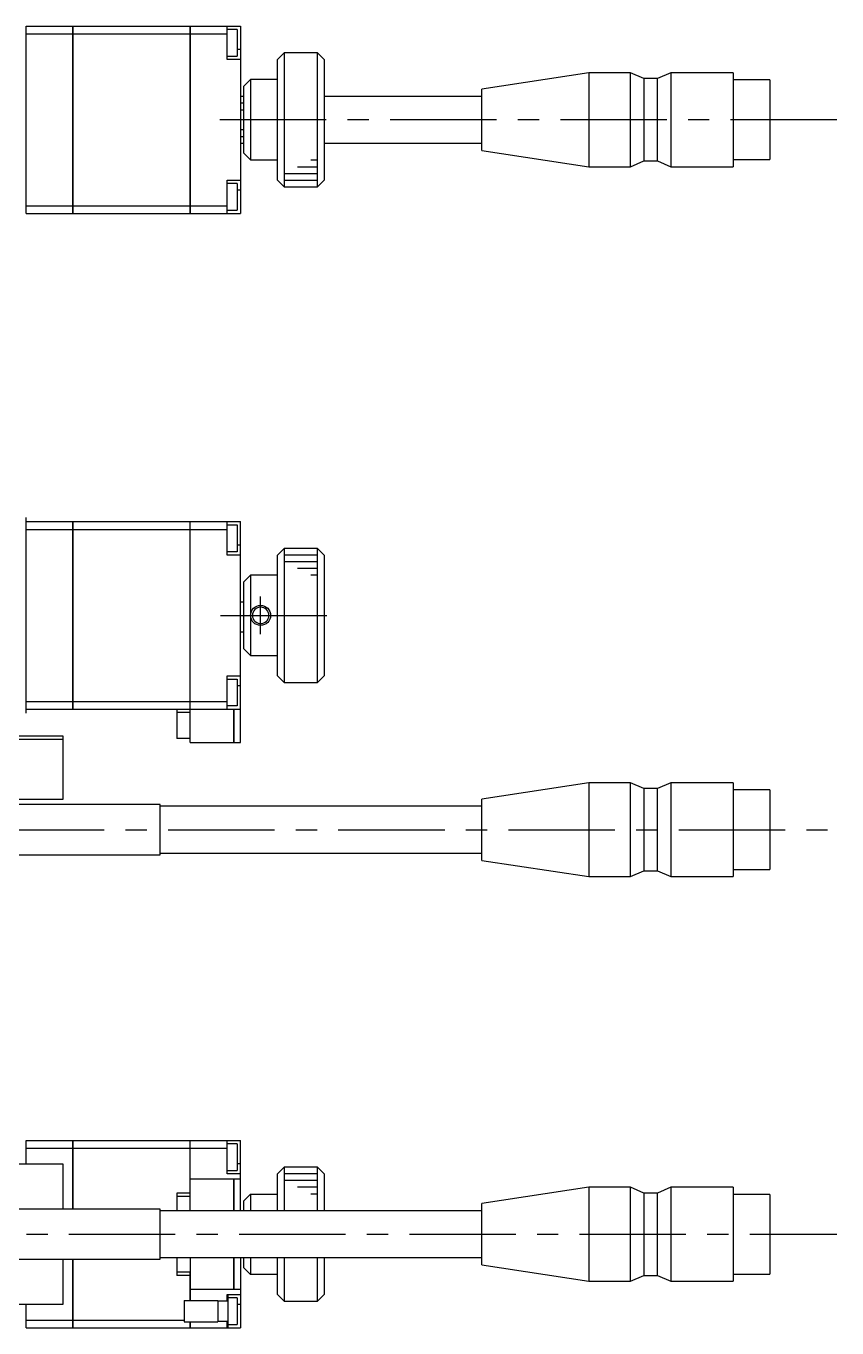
# Model space of a CAD drawing. Extents: x -1 to 606, y -8 to 204.
# Drawn here: x 177 to 298, y 10 to 204.4 of the extents above; entities that cross this region are included whole.
import ezdxf

# ---------------------------------------------------------------- set-up
doc = ezdxf.new("R2010")
doc.units = 0
doc.header["$LTSCALE"] = 0.5
doc.linetypes.add('CENTER', pattern=[50.8, 31.75, -6.35, 6.35, -6.35])
for name, color, linetype in [('MSM_CENTER', 1, 'CENTER'), ('MSM_CONTINUOUS', 7, 'CONTINUOUS'), ('MSM_NARROW', 5, 'CONTINUOUS')]:
    doc.layers.add(name, color=color, linetype=linetype)

msp = doc.modelspace()

# ---------------------------------------------------------------- linework, layer by layer
at = {"layer": 'MSM_CENTER'}
for p, q in [((298, 190.39), (205, 190.39)), ((212, 113.59), (212, 119.19)), ((206, 116.39), (224, 116.39)), ((147.39, 84.39), (296.75, 84.39)), ((158, 24), (298, 24))]:
    msp.add_line(p, q, dxfattribs=at)
at = {"layer": 'MSM_CONTINUOUS'}
for p, q in [((177, 176.39), (177, 204.39)), ((177, 204.39), (183.99, 204.39)), ((183.99, 176.39), (183.99, 204.39)), ((184, 204.38), (183.99, 204.38)), ((184, 204.39), (201.49, 204.39)), ((184, 204.39), (184, 176.39)), ((201.49, 176.39), (201.49, 204.39)), ((201.5, 204.38), (201.49, 204.38)), ((201.5, 204.39), (209, 204.39)), ((201.5, 204.39), (201.5, 176.39)), ((207, 199.39), (207, 204.39)), ((209, 204.39), (209, 176.39)), ((177, 203.23), (183.99, 203.23)), ((184, 203.23), (183.99, 203.23)), ((184, 203.23), (201.49, 203.23)), ((201.5, 203.23), (201.49, 203.23)), ((201.5, 203.23), (207, 203.23)), ((208.5, 203.89), (207, 203.89)), ((208.5, 203.89), (208.5, 199.89)), ((209, 200.89), (208.5, 200.89)), ((215.5, 200.39), (214.5, 199.39)), ((220.5, 200.39), (215.5, 200.39)), ((215.5, 200.39), (215.5, 180.39)), ((221.5, 199.39), (220.5, 200.39)), ((220.5, 180.39), (220.5, 200.39)), ((207, 199.89), (208.5, 199.89)), ((209, 199.39), (207, 199.39)), ((214.5, 181.39), (214.5, 199.39)), ((221.5, 199.39), (221.5, 181.39)), ((209.5, 195.39), (210.5, 196.39)), ((210.5, 196.39), (210.5, 184.39)), ((214.5, 196.39), (210.5, 196.39)), ((261, 197.39), (245, 194.96)), ((261, 197.39), (261, 183.39)), ((267.2, 197.39), (261, 197.39)), ((267.2, 183.39), (267.2, 197.39)), ((269.2, 196.54), (267.2, 197.39)), ((269.2, 196.54), (269.2, 184.24)), ((271.2, 196.54), (269.2, 196.54)), ((273.2, 197.39), (271.2, 196.54)), ((271.2, 184.24), (271.2, 196.54)), ((273.2, 197.39), (273.2, 183.39)), ((282.5, 197.39), (273.2, 197.39)), ((282.5, 197.39), (282.5, 183.39)), ((288, 196.34), (282.5, 196.34)), ((288, 196.34), (288, 184.44)), ((209.5, 185.39), (209.5, 195.39)), ((245, 185.82), (245, 194.96)), ((209.5, 193.89), (209, 193.89)), ((209.5, 192.89), (209, 192.89)), ((245, 193.89), (221.5, 193.89)), ((209, 191.89), (209.5, 191.89)), ((209.5, 188.89), (209, 188.89)), ((209, 187.89), (209.5, 187.89)), ((209, 186.89), (209.5, 186.89)), ((221.5, 186.89), (245, 186.89)), ((210.5, 184.39), (209.5, 185.39)), ((245, 185.82), (261, 183.39)), ((210.5, 184.39), (214.5, 184.39)), ((261, 183.39), (267.2, 183.39)), ((267.2, 183.39), (269.2, 184.24)), ((269.2, 184.24), (271.2, 184.24)), ((271.2, 184.24), (273.2, 183.39)), ((273.2, 183.39), (282.5, 183.39)), ((282.5, 184.44), (288, 184.44)), ((207, 176.39), (207, 181.39)), ((207, 181.39), (209, 181.39)), ((208.5, 180.89), (207, 180.89)), ((208.5, 180.89), (208.5, 176.89)), ((214.5, 181.39), (215.5, 180.39)), ((220.5, 180.39), (221.5, 181.39)), ((209, 179.89), (208.5, 179.89)), ((215.5, 180.39), (220.5, 180.39)), ((177, 177.54), (183.99, 177.54)), ((184, 177.55), (183.99, 177.55)), ((184, 177.54), (201.49, 177.54)), ((201.5, 177.55), (201.49, 177.55)), ((201.5, 177.54), (207, 177.54)), ((177, 176.39), (183.99, 176.39)), ((184, 176.4), (183.99, 176.4)), ((184, 176.39), (201.49, 176.39)), ((201.5, 176.4), (201.49, 176.4)), ((201.5, 176.39), (209, 176.39)), ((207, 176.89), (208.5, 176.89)), ((177, 101.77), (177, 131.01)), ((177, 130.39), (183.99, 130.39)), ((183.99, 102.39), (183.99, 130.39)), ((184, 130.38), (183.99, 130.38)), ((184, 130.39), (201.49, 130.39)), ((184, 130.39), (184, 102.39)), ((201.49, 98.39), (201.49, 130.39)), ((201.5, 130.38), (201.49, 130.38)), ((201.5, 130.39), (209, 130.39)), ((201.5, 97.39), (201.5, 130.39)), ((207, 125.39), (207, 130.39)), ((209, 97.39), (209, 130.39)), ((177, 129.23), (183.99, 129.23)), ((184, 129.23), (183.99, 129.23)), ((184, 129.23), (201.49, 129.23)), ((201.5, 129.23), (201.49, 129.23)), ((201.5, 129.23), (207, 129.23)), ((207, 129.89), (208.5, 129.89)), ((208.5, 129.89), (208.5, 125.89)), ((209, 126.89), (208.5, 126.89)), ((215.5, 126.39), (214.5, 125.39)), ((220.5, 126.39), (215.5, 126.39)), ((215.5, 126.39), (215.5, 106.39)), ((221.5, 125.39), (220.5, 126.39)), ((220.5, 106.39), (220.5, 126.39)), ((208.5, 125.89), (207, 125.89)), ((209, 125.39), (207, 125.39)), ((214.5, 107.39), (214.5, 125.39)), ((221.5, 125.39), (221.5, 107.39)), ((209.5, 121.39), (210.5, 122.39)), ((209.5, 111.39), (209.5, 121.39)), ((210.5, 122.39), (210.5, 110.39)), ((214.5, 122.39), (210.5, 122.39)), ((209.5, 118.39), (209, 118.39)), ((209.5, 113.89), (209, 113.89)), ((210.5, 110.39), (209.5, 111.39)), ((210.5, 110.39), (214.5, 110.39)), ((207, 102.39), (207, 107.39)), ((207, 107.39), (209, 107.39)), ((214.5, 107.39), (215.5, 106.39)), ((220.5, 106.39), (221.5, 107.39)), ((207, 106.89), (208.5, 106.89)), ((208.5, 106.89), (208.5, 102.89)), ((209, 105.89), (208.5, 105.89)), ((215.5, 106.39), (220.5, 106.39)), ((177, 103.54), (183.99, 103.54)), ((184, 103.55), (183.99, 103.55)), ((184, 103.54), (201.49, 103.54)), ((201.5, 103.55), (201.49, 103.55)), ((201.5, 103.54), (207, 103.54)), ((177, 102.39), (183.99, 102.39)), ((184, 102.4), (183.99, 102.4)), ((184, 102.39), (201.49, 102.39)), ((199.5, 102.39), (199.5, 97.99)), ((201.49, 101.89), (199.5, 101.89)), ((201.5, 102.4), (201.49, 102.4)), ((201.49, 102.09), (201.5, 102.09)), ((201.5, 102.39), (209, 102.39)), ((208.5, 102.89), (207, 102.89)), ((207.99, 97.39), (207.99, 102.39)), ((208, 102.39), (208, 97.39)), ((201.49, 100.99), (201.5, 100.99)), ((155.5, 97.89), (182.5, 97.89)), ((162.5, 98.39), (182.5, 98.39)), ((182.5, 98.39), (182.5, 88.89)), ((201.5, 97.99), (199.5, 97.99)), ((201.5, 98.39), (201.49, 98.39)), ((201.5, 97.39), (207.99, 97.39)), ((208, 97.4), (207.99, 97.4)), ((208, 97.39), (209, 97.39)), ((261, 91.39), (245, 88.96)), ((267.2, 91.39), (261, 91.39)), ((261, 91.39), (261, 77.39)), ((269.2, 90.54), (267.2, 91.39)), ((267.2, 77.39), (267.2, 91.39)), ((273.2, 91.39), (271.2, 90.54)), ((282.5, 91.39), (273.2, 91.39)), ((273.2, 91.39), (273.2, 77.39)), ((282.5, 91.39), (282.5, 77.39)), ((271.2, 90.54), (269.2, 90.54)), ((269.2, 90.54), (269.2, 78.24)), ((271.2, 78.24), (271.2, 90.54)), ((288, 90.34), (282.5, 90.34)), ((288, 90.34), (288, 78.44)), ((182.5, 88.89), (155.5, 88.89)), ((197, 88.14), (175.5, 88.14)), ((197, 80.64), (197, 88.14)), ((245, 87.89), (197, 87.89)), ((245, 79.82), (245, 88.96)), ((175.5, 80.64), (197, 80.64)), ((197, 80.89), (245, 80.89)), ((245, 79.82), (261, 77.39)), ((267.2, 77.39), (269.2, 78.24)), ((269.2, 78.24), (271.2, 78.24)), ((271.2, 78.24), (273.2, 77.39)), ((282.5, 78.44), (288, 78.44)), ((261, 77.39), (267.2, 77.39)), ((273.2, 77.39), (282.5, 77.39)), ((177, 38), (183.99, 38)), ((177, 34.5), (177, 38)), ((183.99, 27.75), (183.99, 38)), ((184, 37.99), (183.99, 37.99)), ((184, 38), (201.49, 38)), ((184, 38), (184, 27.75)), ((201.49, 29.65), (201.49, 38)), ((201.5, 37.99), (201.49, 37.99)), ((201.5, 38), (209, 38)), ((201.5, 27.5), (201.5, 38)), ((207, 33), (207, 38)), ((208.5, 37.5), (207, 37.5)), ((208.5, 37.5), (208.5, 33.5)), ((209, 27.5), (209, 38)), ((177, 36.85), (183.99, 36.85)), ((184, 36.84), (183.99, 36.84)), ((184, 36.85), (201.49, 36.85)), ((201.5, 36.84), (201.49, 36.84)), ((201.5, 36.85), (207, 36.85)), ((155.5, 34.5), (182.5, 34.5)), ((182.5, 34.5), (182.5, 27.75)), ((207, 33.5), (208.5, 33.5)), ((209, 34.5), (208.5, 34.5)), ((215.5, 34), (214.5, 33)), ((215.5, 34), (215.5, 27.5)), ((220.5, 34), (215.5, 34)), ((220.5, 27.5), (220.5, 34)), ((221.5, 33), (220.5, 34)), ((201.5, 32.25), (207.99, 32.25)), ((209, 33), (207, 33)), ((207.99, 27.5), (207.99, 32.25)), ((208, 32.24), (207.99, 32.24)), ((208, 32.25), (208.8, 32.25)), ((208, 32.25), (208, 27.5)), ((208.8, 32.23), (208.8, 32.25)), ((209, 32.23), (208.8, 32.23)), ((214.5, 27.5), (214.5, 33)), ((221.5, 33), (221.5, 27.5)), ((201.49, 30.15), (199.5, 30.15)), ((199.5, 30.15), (199.5, 27.5)), ((201.5, 29.65), (199.5, 29.65)), ((210.5, 30), (209.5, 29)), ((210.5, 30), (214.5, 30)), ((210.5, 30), (210.5, 27.5)), ((261, 31), (245, 28.57)), ((261, 31), (261, 17)), ((267.2, 31), (261, 31)), ((267.2, 17), (267.2, 31)), ((269.2, 30.15), (267.2, 31)), ((269.2, 30.15), (269.2, 17.85)), ((271.2, 30.15), (269.2, 30.15)), ((273.2, 31), (271.2, 30.15)), ((271.2, 17.85), (271.2, 30.15)), ((273.2, 31), (273.2, 17)), ((282.5, 31), (273.2, 31)), ((282.5, 31), (282.5, 17)), ((288, 29.95), (282.5, 29.95)), ((288, 29.95), (288, 18.05)), ((197, 27.75), (175.5, 27.75)), ((197, 20.25), (197, 27.75)), ((245, 27.5), (197, 27.5)), ((209.5, 27.5), (209.5, 29)), ((245, 19.43), (245, 28.57)), ((175.5, 20.25), (197, 20.25)), ((182.5, 20.25), (182.5, 13.5)), ((183.99, 10), (183.99, 20.25)), ((184, 20.25), (184, 10)), ((197, 20.5), (245, 20.5)), ((199.5, 20.5), (199.5, 17.85)), ((201.5, 20.5), (201.5, 14.1)), ((207.99, 15.75), (207.99, 20.5)), ((208, 20.5), (208, 15.75)), ((209, 20.5), (209, 10)), ((209.5, 19), (209.5, 20.5)), ((210.5, 20.5), (210.5, 18)), ((214.5, 15), (214.5, 20.5)), ((215.5, 20.5), (215.5, 14)), ((220.5, 14), (220.5, 20.5)), ((221.5, 20.5), (221.5, 15)), ((201.5, 18.35), (199.5, 18.35)), ((201.49, 17.85), (199.5, 17.85)), ((201.49, 14.1), (201.49, 18.35)), ((209.5, 19), (210.5, 18)), ((214.5, 18), (210.5, 18)), ((245, 19.43), (261, 17)), ((267.2, 17), (269.2, 17.85)), ((269.2, 17.85), (271.2, 17.85)), ((271.2, 17.85), (273.2, 17)), ((282.5, 18.05), (288, 18.05)), ((207.99, 15.75), (201.5, 15.75)), ((208, 15.76), (207.99, 15.76)), ((208.8, 15.75), (208, 15.75)), ((208.8, 15.75), (208.8, 15.77)), ((208.8, 15.77), (209, 15.77)), ((261, 17), (267.2, 17)), ((273.2, 17), (282.5, 17)), ((200.6, 14.1), (200.6, 10.9)), ((200.6, 14.1), (205.6, 14.1)), ((205.6, 14.1), (205.6, 10.9)), ((207.1, 14), (205.6, 14)), ((207, 15), (209, 15)), ((207, 14), (207, 15)), ((207.1, 15), (207.1, 10)), ((208.5, 14.5), (207.1, 14.5)), ((208.5, 14.5), (208.5, 10.5)), ((214.5, 15), (215.5, 14)), ((215.5, 14), (220.5, 14)), ((220.5, 14), (221.5, 15)), ((182.5, 13.5), (155.5, 13.5)), ((177, 10), (177, 13.5)), ((209, 13.5), (208.5, 13.5)), ((177, 11.15), (183.99, 11.15)), ((177, 10), (183.99, 10)), ((184, 11.16), (183.99, 11.16)), ((184, 10.01), (183.99, 10.01)), ((184, 11.15), (200.6, 11.15)), ((184, 10), (201.49, 10)), ((200.6, 10.9), (205.6, 10.9)), ((201.49, 10), (201.49, 10.9)), ((201.5, 10.01), (201.49, 10.01)), ((201.5, 10.9), (201.5, 10)), ((201.5, 10), (209, 10)), ((205.6, 11), (207.1, 11)), ((207, 10), (207, 11)), ((207, 10), (207.1, 10)), ((207.1, 10.5), (208.5, 10.5))]:
    msp.add_line(p, q, dxfattribs=at)
at = {"layer": 'MSM_CONTINUOUS', "extrusion": (0, 0, -1)}
msp.add_circle((-212, 116.39), 1.23, dxfattribs=at)
at = {"layer": 'MSM_NARROW'}
for p, q in [((217.5, 183.39), (220.5, 183.39)), ((219.5, 184.39), (220.5, 184.39)), ((215.5, 182.39), (220.5, 182.39)), ((215.5, 181.39), (220.5, 181.39)), ((220.5, 125.39), (215.5, 125.39)), ((220.5, 124.39), (215.5, 124.39)), ((220.5, 123.39), (217.5, 123.39)), ((220.5, 122.39), (219.5, 122.39)), ((220.5, 33), (215.5, 33)), ((220.5, 32), (215.5, 32)), ((220.5, 31), (217.5, 31)), ((220.5, 30), (219.5, 30))]:
    msp.add_line(p, q, dxfattribs=at)
msp.add_circle((212, 116.39), 1.5, dxfattribs=at)

doc.saveas('drawing.dxf')
